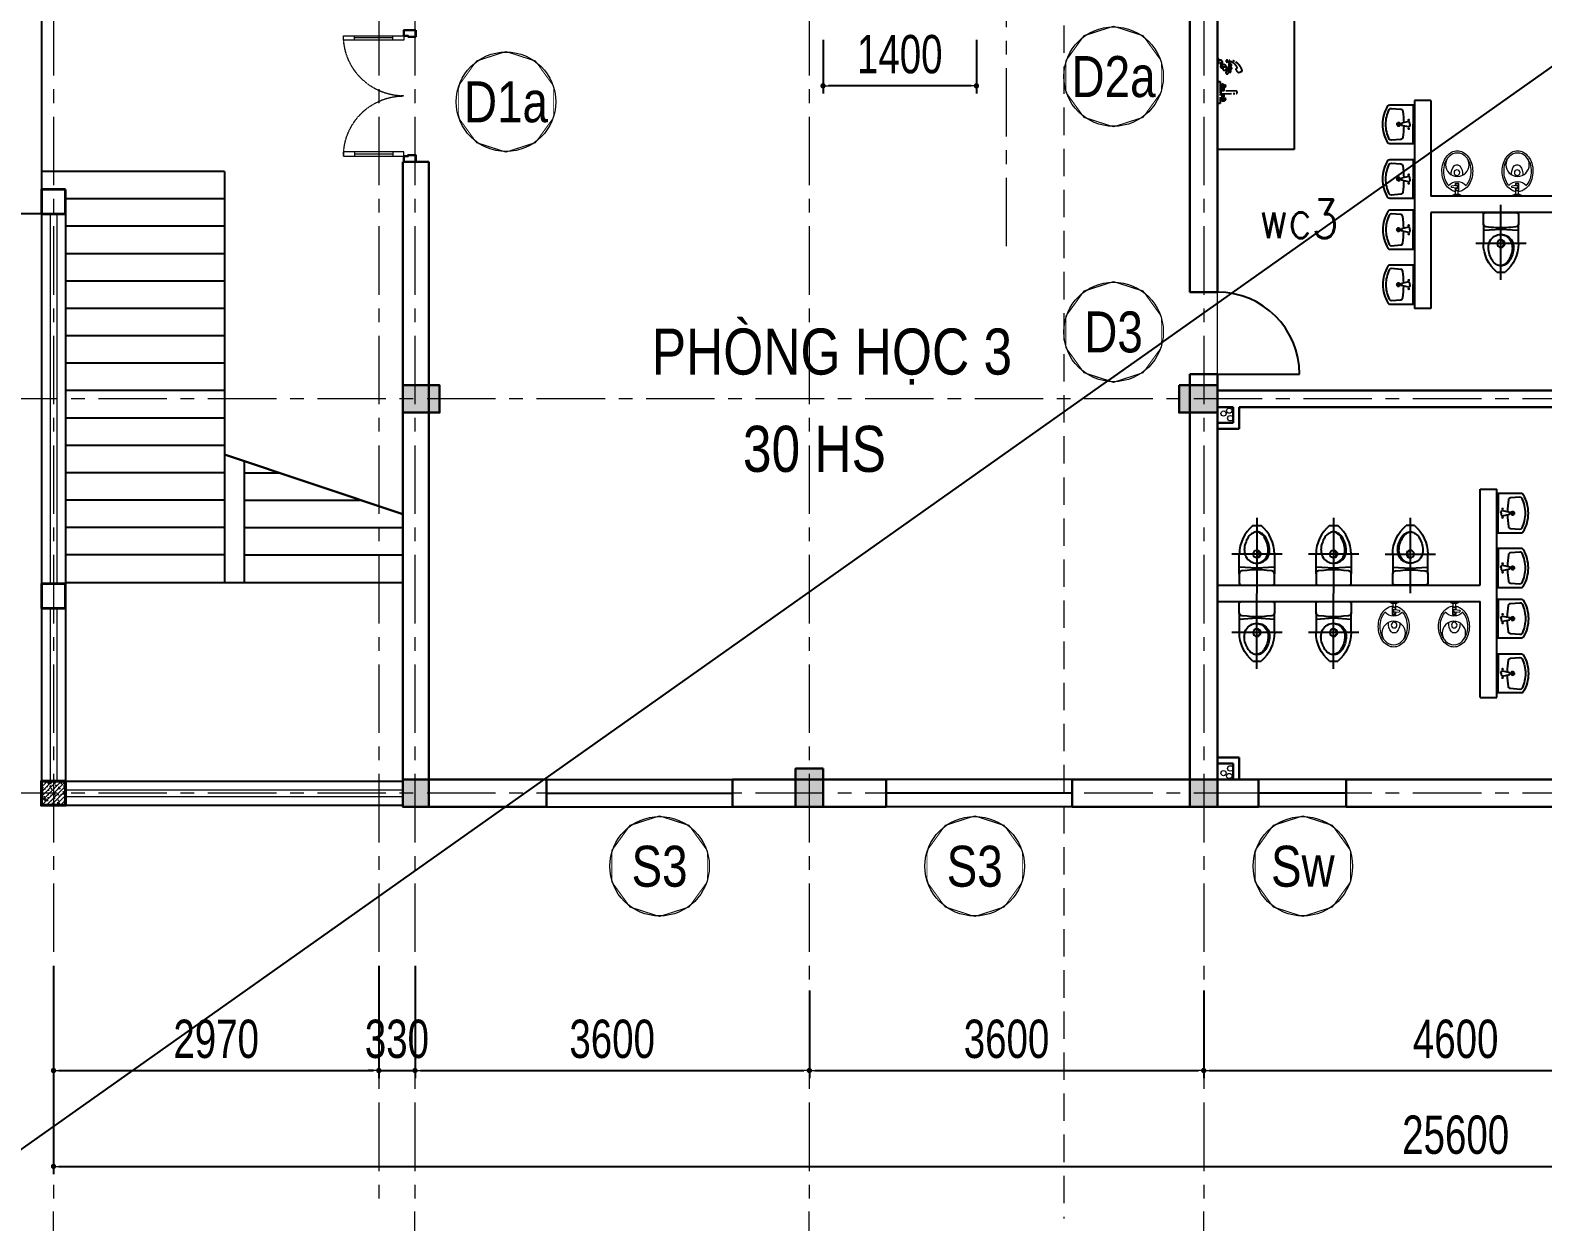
# Model space of a CAD drawing. Header units: millimetres. Extents: x -519517 to -431282, y -372679 to 113618.
# Drawn here: x -476843 to -463036, y 25979 to 36855 of the extents above; entities that cross this region are included whole.
import ezdxf
from ezdxf.enums import TextEntityAlignment as Align

# ---------------------------------------------------------------- set-up
doc = ezdxf.new("R2010")
doc.units = ezdxf.units.MM
doc.header["$LTSCALE"] = 5
for name, pattern in [('CENTER2', [28.575, 19.05, -3.175, 3.175, -3.175]), ('CENTERX2', [4, 2.5, -0.5, 0.5, -0.5]), ('DASHDOT', [1, 0.5, -0.25, 0, -0.25]), ('HIDDEN', [0.375, 0.25, -0.125]), ('HIDDEN2', [0.1875, 0.125, -0.0625])]:
    doc.linetypes.add(name, pattern=pattern)
doc.layers.get('0').update_dxf_attribs({"linetype": 'CENTER2'})
for name, color, linetype, lineweight in [('03', 252, 'Continuous', 30), ('BICO-4-NET CAT KT', 4, 'Continuous', 35), ('BICO-9-NÉT CỬA', 9, 'Continuous', 25), ('cat2', 22, 'Continuous', 30), ('LC Dim', 8, 'Continuous', 18), ('LC Hatch', 252, 'Continuous', 9), ('LC ISO', 153, 'Continuous', 13), ('LC MANH DUT', 35, 'HIDDEN', 5), ('LC Net dam 1', 30, 'Continuous', 30), ('LC Net dam2', 6, 'Continuous', 40), ('LC Net manh', 9, 'Continuous', 5), ('LC Net thay', 7, 'Continuous', 25), ('LC Net truc', 79, 'DASHDOT', 13), ('LC Text1', 3, 'Continuous', 20), ('LC Text2', 7, 'Continuous', 25), ('manh1', 67, 'Continuous', 13), ('NOITHAT', 125, 'Continuous', 13)]:
    doc.layers.add(name, color=color, linetype=linetype, lineweight=lineweight)
for name, color, linetype in [('1-KYHIEU', 1, 'Continuous'), ('1-NETMANH', 250, 'Continuous'), ('TEXT', 42, 'Continuous')]:
    doc.layers.add(name, color=color, linetype=linetype)
doc.layers.add('KCS_Plotter', color=11, linetype='Continuous', plot=False)
doc.styles.add('General text 2', font='arial.ttf')
doc.styles.add('HOATBIF', font='hoatbif.shx', dxfattribs={"width": 0.75})
doc.styles.add('LC 3', font='vnsimli.shx', dxfattribs={"width": 0.75})
doc.styles.add('T2', font='VHARIAL.TTF', dxfattribs={"width": 0.8})
doc.dimstyles.new('Copy of 1-110', dxfattribs={"dimscale": 110, "dimtxt": 2.5, "dimasz": 0.35, "dimexe": 0.5, "dimexo": 0, "dimgap": 0.8, "dimtad": 1, "dimdec": 0, "dimzin": 0, "dimdsep": 46, "dimtxsty": 'HOATBIF', "dimblk1": 'DOT', "dimblk2": 'DOT', "dimsah": 1, "dimcen": -1, "dimdle": 1, "dimclrd": 256, "dimclre": 256, "dimclrt": 4, "dimadec": 3, "dimazin": 2, "dimtfac": 0.333333, "dimtdec": 0, "dimtix": 1, "dimtmove": 2, "dimatfit": 3, "dimldrblk": 'DOT', "dimfxl": 1, "dimtvp": 0.833333, "dimtolj": 1, "dimtzin": 0, "dimarcsym": 0})

# ---------------------------------------------------------------- blocks, each defined once
blk = doc.blocks.new('A$C442A5462')
for p, q in [((265, 143, -500), (283, 143, -500)), ((265, 114, -500), (265, 143, -500)), ((270, 114, -500), (270, 143, -500)), ((283, 133, -500), (287, 172, -500)), ((298, 172, -500), (287, 172, -500)), ((304, 133, -500), (298, 172, -500)), ((304, 143, -500), (324, 143, -500)), ((320, 143, -500), (320, 114, -500)), ((324, 143, -500), (324, 114, -500)), ((355, 139, -500), (324, 139, -500)), ((355, 108, -500), (355, 150, -500)), ((367, 162, -500), (369, 162, -500)), ((324, 114, -500), (265, 114, -500)), ((355, 117, -500), (324, 117, -500)), ((369, 96, -500), (367, 96, -500))]:
    blk.add_line(p, q)
at = {"elevation": -500}
for points in [[(332, 139, 0.088181), (321, 171, 0.106057), (284, 213, 0.085827), (232, 240, 0.075509), (167, 250, 0.075509), (101, 240, 0.085827), (49, 213, 0.106057), (12, 171, 0.126726), (0, 125, 0.126726), (12, 79, 0.106057), (49, 37, 0.085827), (101, 10, 0.075509), (167, 0, 0.075509)], [(282, 196, 0.017476), (275, 201, 0.085827), (228, 226, 0.075509), (167, 235, 0.075509), (105, 226, 0.072574), (65, 206, 0.039619)], [(65, 44, 0.072574), (105, 24, 0.075509), (167, 15, 0.075509)], [(167, 0, 0.075509), (232, 10, 0.085827), (284, 37, 0.106057), (321, 79, 0.106073), (333, 117, 0.126726)], [(167, 15, 0.075509), (228, 24, 0.085827), (275, 49, 0.017476), (282, 54, 0.126726)]]:
    blk.add_lwpolyline(points, format="xyb", dxfattribs=at)
for centre, radius in [((114, 125, -500), 95.1), ((178, 128, -500), 23.1)]:
    blk.add_circle(centre, radius)
for centre, radius, start, end in [((141, 131, -500), 26.6, 129.8111, 184.9288), ((141, 126, -500), 26.6, 175.0712, 230.1889), ((189, 73, -500), 102, 86.446, 129.8111), ((345, 125, -500), 95.1, 131.563, 228.437), ((294, 133, -500), 15.2, 136.8143, 43.1857), ((294, 133, -500), 10.6, 180, 0), ((367, 150, -500), 12.2, 90, 180), ((189, 184, -500), 102, 230.1889, 275.818), ((367, 108, -500), 12.2, 180, 270)]:
    blk.add_arc(centre, radius, start, end)
blk = doc.blocks.new('lavabo7')
for p, q in [((-34, 216), (34, 216)), ((0, 182), (0, 250)), ((-265, 20), (0, 20)), ((-36, 80), (-14, 179)), ((-25, 62), (-36, 80)), ((0, 62), (-25, 62)), ((-14, 179), (0, 179)), ((14, 179), (0, 179)), ((0, 62), (25, 62)), ((265, 20), (0, 20)), ((36, 80), (14, 179)), ((25, 62), (36, 80))]:
    blk.add_line(p, q)
blk.add_lwpolyline([(0, 0), (265, 0), (265, 335, 0.2674), (250, 361, 0.128929), (0, 430, 0.128929), (-250, 361, 0.2674), (-265, 335), (-265, 0)], format="xyb", close=True)
for points in [[(1, 390, 0.110412), (-200, 343, 0.310359), (-216, 313), (-206, 187, 0.356533), (-179, 159, 0.015229), (-21, 146)], [(21, 146, 0.015229), (179, 159, 0.356533), (206, 187), (216, 313, 0.310359), (200, 343, 0.110412), (-1, 390, 0.110412)]]:
    blk.add_lwpolyline(points, format="xyb")
at = {"const_width": 18}
for points in [[(-68, 79, -1), (-50, 79, -1)], [(68, 79, 1), (50, 79, 1)]]:
    blk.add_lwpolyline(points, format="xyb", close=True, dxfattribs=at)
for radius in [22.8, 12.8]:
    blk.add_circle((0, 216), radius)
blk = doc.blocks.new('mb-xibet3')
for p, q in [((185, 0), (-185, 0)), ((-210, -25), (-210, -134)), ((-210, -370), (-210, -134)), ((-179, -169), (-118, -176)), ((118, -176), (179, -169)), ((210, -134), (210, -25)), ((210, -134), (210, -370)), ((-210, -215), (0, -200)), ((0, -200), (210, -215)), ((50, -710), (-50, -710))]:
    blk.add_line(p, q)
blk.add_circle((0, -370), 45)
for centre, radius, start, end in [((-185, -25), 25, 90, 180), ((-175, -134), 35, 180, 263.211), ((0, 817), 1000, 263.211, 276.789), ((175, -134), 35, 276.789, 0), ((185, -25), 25, 0, 90), ((0, -410), 150, 357.1299, 182.8701), ((15, -410), 150, 92.8613, 182.8701), ((10, -370), 45, 96.3794, 263.6206), ((240, -366), 450, 180.5512, 229.851), ((194, -405), 345, 182.0821, 195.8931), ((99, -432), 245, 195.8931, 214.5044), ((209, -405), 345, 182.0821, 195.8931), ((114, -432), 245, 195.8931, 214.5044), ((-240, -366), 450, 310.149, 359.4488), ((-99, -432), 245, 325.4956, 344.1069), ((-194, -405), 345, 344.1069, 357.9179), ((38, -474), 172, 214.5044, 238.9274), ((53, -474), 172, 214.5044, 238.9274), ((0, -537), 97.7, 238.9274, 270), ((15, -537), 97.7, 238.9274, 265.5985), ((0, -537), 97.7, 270, 301.0726), ((-38, -474), 172, 301.0726, 325.4956)]:
    blk.add_arc(centre, radius, start, end)
at = {"layer": '1-NETMANH'}
for p, q in [((0, -802), (0, 95)), ((-300, -370), (300, -370))]:
    blk.add_line(p, q, dxfattribs=at)
blk = doc.blocks.new('Vt03')
at = {"color": 0}
for p, q in [((125, 280), (129, 294)), ((182, 227), (168, 215)), ((221, 192), (198, 180)), ((33, 60), (73, 60)), ((172, 12), (33, 16)), ((33, 16), (33, -11)), ((45, 16), (45, 42)), ((53, 80), (53, 40)), ((61, 15), (61, 42)), ((33, -11), (172, -7)), ((33, -60), (73, -60)), ((45, -42), (45, -11)), ((53, -40), (53, -80)), ((61, -42), (61, -10))]:
    blk.add_line(p, q, dxfattribs=at)
for points in [[(7, 309), (7, 268), (14, 268), (14, 309)], [(0, -100), (0, 100), (26, 100), (26, -100)], [(26, 13), (26, -7), (33, -7), (33, 13)]]:
    blk.add_lwpolyline(points, close=True, dxfattribs=at)
blk.add_lwpolyline([(12, 289, -1.296082), (34, 259, -1.917127), (36, 270, -0.167053), (49, 238, -1.448302), (30, 244, -0.673139), (85, 228, -0.486099), (61, 204, -1.074451), (67, 232, -0.361514), (101, 182, -1.428906), (80, 192, -0.287584), (119, 201, -1.502211), (109, 190, -0.316107), (116, 228, -1.315856), (125, 213, -0.643473), (103, 240, -0.070392), (116, 258, -0.515207), (128, 256, -1.801469), (107, 258, 0.730196), (91, 279, -2.626927), (97, 289, 0.91518), (113, 291, 0.978175), (109, 291, 0.823089), (127, 287, -1.030732)], format="xyb", dxfattribs=at)
for centre, radius in [((53, 60), 20), ((53, 60), 12), ((53, -60), 20), ((53, -60), 12)]:
    blk.add_circle(centre, radius, dxfattribs=at)
for centre, radius, start, end in [((98, 194), 89.8, 21.3285, 72.4278), ((101, 167), 130, 16.3177, 77.8898), ((220, 229), 54.3, 194.4065, 245.2427), ((216, 201), 10.4, 297.0942, 16.3177), ((172, 2), 9.94, 270, 90)]:
    blk.add_arc(centre, radius, start, end, dxfattribs=at)
blk = doc.blocks.new('DOT')
at = {"color": 0, "linetype": 'ByBlock'}
blk.add_line((-0.5, 0), (-1, 0), dxfattribs=at)
at = {"color": 0, "linetype": 'ByBlock', "const_width": 0.5}
blk.add_lwpolyline([(-0.25, 0, 1), (0.25, 0, 1)], format="xyb", close=True, dxfattribs=at)
blk = doc.blocks.new('*D138')
at = {"layer": 'Defpoints', "color": 0, "transparency": 16777216}
for p in [(-476631, 28314), (-473661, 28314), (-473661, 27359)]:
    blk.add_point(p, dxfattribs=at)
at = {"layer": 'LC Dim', "lineweight": -2, "transparency": 16777216}
for p, q in [((-476631, 28314), (-476631, 27289)), ((-473661, 28314), (-473661, 27289)), ((-476582, 27359), (-473710, 27359))]:
    blk.add_line(p, q, dxfattribs=at)
at = {"layer": 'LC Dim', "lineweight": -2, "transparency": 16777216, "xscale": 49, "yscale": 49, "zscale": 49, "rotation": 180}
blk.add_blockref('DOT', (-476631, 27359), dxfattribs=at)
at = {"layer": 'LC Dim', "lineweight": -2, "transparency": 16777216, "xscale": 49, "yscale": 49, "zscale": 49}
blk.add_blockref('DOT', (-473661, 27359), dxfattribs=at)
at = {"layer": 'LC Dim', "color": 4, "transparency": 16777216, "insert": (-475146, 27646), "char_height": 350, "attachment_point": 5, "style": 'HOATBIF'}
blk.add_mtext('\\A1;2970', dxfattribs=at)
blk = doc.blocks.new('_Dot')
at = {"color": 0, "linetype": 'ByBlock', "lineweight": -2}
blk.add_line((-0.5, 0), (-1, 0), dxfattribs=at)
at = {"color": 0, "linetype": 'ByBlock', "const_width": 0.5}
blk.add_lwpolyline([(-0.25, 0, 1), (0.25, 0, 1)], format="xyb", close=True, dxfattribs=at)
blk = doc.blocks.new('*D139')
at = {"layer": 'Defpoints', "color": 0, "transparency": 16777216}
for p in [(-473331, 28314), (-469731, 28090), (-469731, 27359)]:
    blk.add_point(p, dxfattribs=at)
at = {"layer": 'LC Dim', "lineweight": -2, "transparency": 16777216}
for p, q in [((-473331, 28314), (-473331, 27289)), ((-469731, 28090), (-469731, 27289)), ((-473282, 27359), (-469780, 27359))]:
    blk.add_line(p, q, dxfattribs=at)
at = {"layer": 'LC Dim', "lineweight": -2, "transparency": 16777216, "xscale": 49, "yscale": 49, "zscale": 49, "rotation": 180}
blk.add_blockref('DOT', (-473331, 27359), dxfattribs=at)
at = {"layer": 'LC Dim', "lineweight": -2, "transparency": 16777216, "xscale": 49, "yscale": 49, "zscale": 49}
blk.add_blockref('DOT', (-469731, 27359), dxfattribs=at)
at = {"layer": 'LC Dim', "color": 4, "transparency": 16777216, "insert": (-471531, 27646), "char_height": 350, "attachment_point": 5, "style": 'HOATBIF'}
blk.add_mtext('\\A1;3600', dxfattribs=at)
blk = doc.blocks.new('*D140')
at = {"layer": 'Defpoints', "color": 0, "transparency": 16777216}
for p in [(-469731, 28090), (-466131, 28090), (-466131, 27359)]:
    blk.add_point(p, dxfattribs=at)
at = {"layer": 'LC Dim', "lineweight": -2, "transparency": 16777216}
for p, q in [((-469731, 28090), (-469731, 27289)), ((-466131, 28090), (-466131, 27289)), ((-469682, 27359), (-466180, 27359))]:
    blk.add_line(p, q, dxfattribs=at)
at = {"layer": 'LC Dim', "lineweight": -2, "transparency": 16777216, "xscale": 49, "yscale": 49, "zscale": 49, "rotation": 180}
blk.add_blockref('DOT', (-469731, 27359), dxfattribs=at)
at = {"layer": 'LC Dim', "lineweight": -2, "transparency": 16777216, "xscale": 49, "yscale": 49, "zscale": 49}
blk.add_blockref('DOT', (-466131, 27359), dxfattribs=at)
at = {"layer": 'LC Dim', "color": 4, "transparency": 16777216, "insert": (-467931, 27646), "char_height": 350, "attachment_point": 5, "style": 'HOATBIF'}
blk.add_mtext('\\A1;3600', dxfattribs=at)
blk = doc.blocks.new('*D141')
at = {"layer": 'Defpoints', "color": 0, "transparency": 16777216}
for p in [(-466131, 28090), (-461531, 28090), (-461531, 27359)]:
    blk.add_point(p, dxfattribs=at)
at = {"layer": 'LC Dim', "lineweight": -2, "transparency": 16777216}
for p, q in [((-466131, 28090), (-466131, 27289)), ((-461531, 28090), (-461531, 27289)), ((-466082, 27359), (-461580, 27359))]:
    blk.add_line(p, q, dxfattribs=at)
at = {"layer": 'LC Dim', "lineweight": -2, "transparency": 16777216, "xscale": 49, "yscale": 49, "zscale": 49, "rotation": 180}
blk.add_blockref('DOT', (-466131, 27359), dxfattribs=at)
at = {"layer": 'LC Dim', "lineweight": -2, "transparency": 16777216, "xscale": 49, "yscale": 49, "zscale": 49}
blk.add_blockref('DOT', (-461531, 27359), dxfattribs=at)
at = {"layer": 'LC Dim', "color": 4, "transparency": 16777216, "insert": (-463831, 27646), "char_height": 350, "attachment_point": 5, "style": 'HOATBIF'}
blk.add_mtext('\\A1;4600', dxfattribs=at)
blk = doc.blocks.new('*D145')
at = {"layer": 'Defpoints', "color": 0, "transparency": 16777216}
for p in [(-476631, 28090), (-451031, 28090), (-451031, 26484)]:
    blk.add_point(p, dxfattribs=at)
at = {"layer": 'LC Dim', "lineweight": -2, "transparency": 16777216}
for p, q in [((-476631, 28090), (-476631, 26414)), ((-451031, 28090), (-451031, 26414)), ((-476582, 26484), (-451080, 26484))]:
    blk.add_line(p, q, dxfattribs=at)
at = {"layer": 'LC Dim', "lineweight": -2, "transparency": 16777216, "xscale": 49, "yscale": 49, "zscale": 49, "rotation": 180}
blk.add_blockref('DOT', (-476631, 26484), dxfattribs=at)
at = {"layer": 'LC Dim', "lineweight": -2, "transparency": 16777216, "xscale": 49, "yscale": 49, "zscale": 49}
blk.add_blockref('DOT', (-451031, 26484), dxfattribs=at)
at = {"layer": 'LC Dim', "color": 4, "transparency": 16777216, "insert": (-463831, 26771), "char_height": 350, "attachment_point": 5, "style": 'HOATBIF'}
blk.add_mtext('\\A1;25600', dxfattribs=at)
blk = doc.blocks.new('*D149')
at = {"layer": 'Defpoints', "color": 0, "transparency": 16777216}
for p in [(-469606, 36768), (-468206, 36768), (-469606, 36348)]:
    blk.add_point(p, dxfattribs=at)
at = {"layer": 'LC Dim', "lineweight": -2, "transparency": 16777216}
for p, q in [((-469606, 36768), (-469606, 36278)), ((-468206, 36768), (-468206, 36278)), ((-468255, 36348), (-469557, 36348))]:
    blk.add_line(p, q, dxfattribs=at)
at = {"layer": 'LC Dim', "lineweight": -2, "transparency": 16777216, "xscale": 49, "yscale": 49, "zscale": 49, "rotation": 180}
blk.add_blockref('DOT', (-469606, 36348), dxfattribs=at)
at = {"layer": 'LC Dim', "lineweight": -2, "transparency": 16777216, "xscale": 49, "yscale": 49, "zscale": 49}
blk.add_blockref('DOT', (-468206, 36348), dxfattribs=at)
at = {"layer": 'LC Dim', "color": 4, "transparency": 16777216, "insert": (-468906, 36635), "char_height": 350, "attachment_point": 5, "style": 'HOATBIF'}
blk.add_mtext('\\A1;1400', dxfattribs=at)
blk = doc.blocks.new('TTRUC')
at = {"layer": 'LC ISO'}
for p, q in [((0, 6.95), (0, 10.13)), ((-6.95, 0), (-10.13, 0)), ((6.95, 0), (10.13, 0)), ((0, -6.95), (0, -10.13))]:
    blk.add_line(p, q, dxfattribs=at)
at = {"layer": 'LC Net manh'}
blk.add_circle((0, 0), 6.95, dxfattribs=at)
blk = doc.blocks.new('*U110')
at = {"layer": 'Defpoints'}
blk.add_lwpolyline([(0, 4.25), (-2.5, 3.44), (-4.04, 1.31), (-4.04, -1.31), (-2.5, -3.44), (0, -4.25), (2.5, -3.44), (4.04, -1.31), (4.04, 1.31), (2.5, 3.44)], close=True, dxfattribs=at)
at = {"layer": 'LC Text1', "style": 'General text 2', "width": 0.8, "flags": 8}
blk.add_attdef('SYMBOL', text='', height=3.5, dxfattribs=at).set_placement((0, 0), align=Align.MIDDLE_CENTER)
blk.add_wipeout([(0, 4.25), (-2.5, 3.44), (-4.04, 1.31), (-4.04, -1.31), (-2.5, -3.44), (0, -4.25), (2.5, -3.44), (4.04, -1.31), (4.04, 1.31), (2.5, 3.44)]).dxf.layer = 'LC Net manh'
at = {"layer": 'LC ISO'}
blk.add_circle((0, 0), 4.25, dxfattribs=at)
blk = doc.blocks.new('*D170')
at = {"layer": 'Defpoints', "color": 0, "transparency": 16777216}
for p in [(-473661, 28314), (-473331, 28314), (-473331, 27359)]:
    blk.add_point(p, dxfattribs=at)
at = {"layer": 'LC Dim', "lineweight": -2, "transparency": 16777216}
for p, q in [((-473661, 28314), (-473661, 27289)), ((-473331, 28314), (-473331, 27289)), ((-473710, 27359), (-473759, 27359)), ((-473661, 27359), (-473331, 27359)), ((-473282, 27359), (-473233, 27359))]:
    blk.add_line(p, q, dxfattribs=at)
at = {"layer": 'LC Dim', "lineweight": -2, "transparency": 16777216, "xscale": 49, "yscale": 49, "zscale": 49}
blk.add_blockref('DOT', (-473661, 27359), dxfattribs=at)
at = {"layer": 'LC Dim', "lineweight": -2, "transparency": 16777216, "xscale": 49, "yscale": 49, "zscale": 49, "rotation": 180}
blk.add_blockref('DOT', (-473331, 27359), dxfattribs=at)
at = {"layer": 'LC Dim', "color": 4, "transparency": 16777216, "insert": (-473496, 27646), "char_height": 350, "attachment_point": 5, "style": 'HOATBIF'}
blk.add_mtext('\\A1;330', dxfattribs=at)
blk = doc.blocks.new('*U159')
for p, q in [((-450, -90), (-450, -50)), ((-100, -70), (-450, -70)), ((-100, -90), (-100, -50)), ((-450, -1110), (-450, -1150)), ((-100, -1130), (-450, -1130)), ((-100, -1110), (-100, -1150))]:
    blk.add_line(p, q)
for points in [[(0, -50), (0, -90), (-550, -90), (-550, -50)], [(0, -1150), (0, -1110), (-550, -1110), (-550, -1150)]]:
    blk.add_lwpolyline(points, close=True)
at = {"linetype": 'HIDDEN2'}
for centre, start, end in [((0, -50), 180, 270), ((0, -1150), 90, 180)]:
    blk.add_arc(centre, 550, start, end, dxfattribs=at)
at = {"layer": '03'}
for points in [[(110, 0), (110, -60), (40, -60), (40, -50), (0, -50), (0, 0)], [(110, -1200), (110, -1140), (40, -1140), (40, -1150), (0, -1150), (0, -1200)]]:
    blk.add_lwpolyline(points, close=True, dxfattribs=at)

msp = doc.modelspace()

# ---------------------------------------------------------------- hatches: boundary and pattern name
at = {"layer": 'LC Hatch'}
for points in [[(-473441.3, 33615.4), (-473441.3, 33365.4), (-473106.3, 33365.4), (-473106.3, 33615.4)], [(-466356.3, 33615.4), (-466356.3, 33365.4), (-466006.3, 33365.4), (-466006.3, 33615.4)], [(-469606.3, 30115.4), (-469856.3, 30115.4), (-469856.3, 29765.4), (-469606.3, 29765.4)], [(-473206.3, 29765.4), (-473441.3, 29765.4), (-473441.3, 30015.4), (-473206.3, 30015.4)], [(-466006.3, 29765.4), (-466256.3, 29765.4), (-466256.3, 30015.4), (-466006.3, 30015.4)]]:
    msp.add_hatch(color=256, dxfattribs=at).paths.add_polyline_path(points)
h = msp.add_hatch(dxfattribs=at)
h.set_pattern_fill('BETONG', color=256, scale=20, pattern_type=2)
h.set_pattern_definition([(0, (-25600, -10550), (0, 103.923048), [2.5, -57.5]), (0, (-25600, -10545.67), (0, 103.923048), [2.5, -57.5]), (120, (-25600, -10550), (-90, -51.961524), [2.5, -57.5]), (120, (-25596.25, -10547.83), (-90, -51.961524), [2.5, -57.5]), (0, (-25570, -10498.04), (0, 103.923048), [2.5, -57.5]), (0, (-25570, -10493.71), (0, 103.923048), [2.5, -57.5]), (120, (-25570, -10498.04), (-90, -51.961524), [2.5, -57.5]), (120, (-25566.25, -10495.87), (-90, -51.961524), [2.5, -57.5]), (60, (-25597.5, -10550), (-90, 51.961524), [2.5, -57.5]), (60, (-25601.25, -10547.83), (-90, 51.961524), [2.5, -57.5]), (60, (-25567.5, -10601.96), (-90, 51.961524), [2.5, -57.5]), (60, (-25571.25, -10599.8), (-90, 51.961524), [2.5, -57.5]), (45, (-25600, -10550), (-21.2132034, 21.2132034), []), (50, (-25600, -10550), (143.452037, -12.550427), [15, -165]), (355, (-25600, -10550), (-27.750267, 150.438427), [12, -132]), (100.4514, (-25588.05, -10551.05), (115.701876, 137.88791), [12.74804, -140.228422]), (46.1842, (-25600, -10510), (213.44821, -33.1038), [22.5, -247.5]), (96.6356, (-25582.21, -10512.76), (186.93254, 194.82357), [19.12206, -210.3426]), (351.1842, (-25600, -10510), (186.93239, 194.82372), [18, -198]), (21, (-25580, -10520), (119.38141, -80.523778), [15, -165]), (326, (-25580, -10520), (48.663066, 145.03001), [12, -132]), (71.4514, (-25570.05, -10526.71), (168.044526, 64.5061), [12.74804, -140.228422]), (37.5, (-25600, -10550), (2.431971, 66.578771), [0, -130.4, 0, -134, 0, -132.5]), (7.5, (-25600, -10550), (52.613907, 78.882342), [0, -76.4, 0, -127.4, 0, -50.5]), (327.5, (-25644.6, -10550), (106.764487, -4.5109743), [0, -50, 0, -156, 0, -207]), (317.5, (-25664.6, -10550), (116.637234, 20.020996), [0, -65, 0, -103.6, 0, -147])])
h.paths.add_polyline_path([(-476521.3, 30000.4), (-476741.3, 30000.4), (-476741.3, 29780.4), (-476521.3, 29780.4)])

# ---------------------------------------------------------------- linework, layer by layer
at = {"layer": '1-KYHIEU'}
msp.add_line((-466006.3, 33715.4), (-465256.3, 33715.4), dxfattribs=at)
at = {"layer": 'BICO-4-NET CAT KT'}
for points in [[(-476521.3, 35400.4), (-476741.3, 35400.4), (-476741.3, 35180.4), (-476521.3, 35180.4)], [(-476521.3, 31800.4), (-476741.3, 31800.4), (-476741.3, 31580.4), (-476521.3, 31580.4)]]:
    msp.add_lwpolyline(points, close=True, dxfattribs=at)
at = {"layer": 'BICO-9-NÉT CỬA'}
for p, q in [((-472131.3, 30015.4), (-470431.3, 30015.4)), ((-467331.3, 30015.4), (-469031.3, 30015.4)), ((-464831.3, 30015.4), (-465631.3, 30015.4)), ((-472131.3, 29890.4), (-470431.3, 29890.4)), ((-467331.3, 29890.4), (-469031.3, 29890.4)), ((-464831.3, 29890.4), (-465631.3, 29890.4)), ((-472131.3, 29765.4), (-470431.3, 29765.4)), ((-467331.3, 29765.4), (-469031.3, 29765.4)), ((-464831.3, 29765.4), (-465631.3, 29765.4))]:
    msp.add_line(p, q, dxfattribs=at)
msp.add_arc((-466006.3, 33715.4), 750, 0, 90, dxfattribs=at)
at = {"layer": 'cat2'}
msp.add_lwpolyline([(-473441.3, 32439.3), (-475071.3, 32981.1)], dxfattribs=at)
at = {"layer": 'LC ISO'}
msp.add_line((-466006.3, 33715.4), (-466006.3, 34465.4), dxfattribs=at)
for centre, radius in [((-465949.8, 33356.5), 24), ((-465897.9, 33383), 24), ((-465888.1, 33313.8), 25), ((-465888.1, 30117), 25), ((-465949.8, 30074.2), 24), ((-465897.9, 30047.7), 24)]:
    msp.add_circle(centre, radius, dxfattribs=at)
at = {"layer": 'LC Net dam 1'}
for p, q in [((-466256.3, 34465.4), (-466256.3, 36965.4)), ((-466006.3, 34465.4), (-466006.3, 36965.4)), ((-473441.3, 29765.4), (-473441.3, 35655.4)), ((-473206.3, 35655.4), (-473441.3, 35655.4)), ((-473206.3, 30015.4), (-473206.3, 35655.4)), ((-466006.3, 34465.4), (-466256.3, 34465.4)), ((-466256.3, 30015.4), (-466256.3, 33715.4)), ((-466006.3, 33715.4), (-466256.3, 33715.4)), ((-466006.3, 30015.4), (-466006.3, 33715.4)), ((-473441.3, 33615.4), (-473441.3, 33365.4)), ((-473441.3, 33615.4), (-473441.3, 33365.4)), ((-466356.3, 33615.4), (-466356.3, 33365.4)), ((-466356.3, 33615.4), (-466356.3, 33365.4)), ((-461966.3, 33565.4), (-466006.3, 33565.4)), ((-466006.3, 33415.4), (-466006.3, 33270.4)), ((-465861.3, 33415.4), (-466006.3, 33415.4)), ((-465861.3, 33415.4), (-465861.3, 33270.4)), ((-465806.3, 33415.4), (-465806.3, 33215.4)), ((-461656.3, 33415.4), (-465806.3, 33415.4)), ((-465861.3, 33270.4), (-466006.3, 33270.4)), ((-465806.3, 33215.4), (-466006.3, 33215.4)), ((-469606.3, 30115.4), (-469856.3, 30115.4)), ((-469606.3, 30115.4), (-469856.3, 30115.4)), ((-465806.3, 30215.4), (-466006.3, 30215.4)), ((-466006.3, 30160.4), (-466006.3, 30015.4)), ((-465861.3, 30160.4), (-466006.3, 30160.4)), ((-465861.3, 30015.4), (-465861.3, 30160.4)), ((-465806.3, 30015.4), (-465806.3, 30215.4)), ((-472131.3, 30015.4), (-473206.3, 30015.4)), ((-472131.3, 30015.4), (-472131.3, 29765.4)), ((-469031.3, 30015.4), (-470431.3, 30015.4)), ((-470431.3, 30015.4), (-470431.3, 29765.4)), ((-469031.3, 30015.4), (-469031.3, 29765.4)), ((-466256.3, 30015.4), (-467331.3, 30015.4)), ((-467331.3, 30015.4), (-467331.3, 29765.4)), ((-465631.3, 30015.4), (-466006.3, 30015.4)), ((-466006.3, 30015.4), (-465861.3, 30015.4)), ((-465631.3, 30015.4), (-465631.3, 29765.4)), ((-462831.3, 30015.4), (-464831.3, 30015.4)), ((-464831.3, 30015.4), (-464831.3, 29765.4)), ((-472131.3, 29765.4), (-473441.3, 29765.4)), ((-473206.3, 29765.4), (-473441.3, 29765.4)), ((-473206.3, 29765.4), (-473441.3, 29765.4)), ((-469031.3, 29765.4), (-470431.3, 29765.4)), ((-465631.3, 29765.4), (-467331.3, 29765.4)), ((-466006.3, 29765.4), (-466256.3, 29765.4)), ((-466006.3, 29765.4), (-466256.3, 29765.4)), ((-462831.3, 29765.4), (-464831.3, 29765.4))]:
    msp.add_line(p, q, dxfattribs=at)
for points in [[(-473441.3, 33615.4), (-473441.3, 33365.4), (-473106.3, 33365.4), (-473106.3, 33615.4)], [(-466356.3, 33615.4), (-466356.3, 33365.4), (-466006.3, 33365.4), (-466006.3, 33615.4)], [(-469606.3, 30115.4), (-469856.3, 30115.4), (-469856.3, 29765.4), (-469606.3, 29765.4)], [(-473206.3, 29765.4), (-473441.3, 29765.4), (-473441.3, 30015.4), (-473206.3, 30015.4)], [(-466006.3, 29765.4), (-466256.3, 29765.4), (-466256.3, 30015.4), (-466006.3, 30015.4)]]:
    msp.add_lwpolyline(points, close=True, dxfattribs=at)
at = {"layer": 'LC Net dam2'}
msp.add_lwpolyline([(-476521.3, 30000.4), (-476741.3, 30000.4), (-476741.3, 29780.4), (-476521.3, 29780.4)], close=True, dxfattribs=at)
at = {"layer": 'LC Net thay'}
for p, q in [((-476741.3, 52550.4), (-476741.3, 29780.4)), ((-465306.3, 36965.4), (-465306.3, 35765.4)), ((-464206.3, 36215.4), (-464206.3, 34315.4)), ((-464056.3, 36215.4), (-464206.3, 36215.4)), ((-464056.3, 36215.4), (-464056.3, 35340.4)), ((-465306.3, 35765.4), (-466006.3, 35765.4)), ((-475071.3, 35565.4), (-476741.3, 35565.4)), ((-475071.3, 35565.4), (-475071.3, 31815.4)), ((-476521.3, 35315.4), (-476521.3, 30000.4)), ((-475071.3, 35315.4), (-476521.3, 35315.4)), ((-461656.3, 35340.4), (-464056.3, 35340.4)), ((-476741.3, 35180.4), (-477041.3, 35180.4)), ((-464056.3, 35190.4), (-464056.3, 34315.4)), ((-461656.3, 35190.4), (-464056.3, 35190.4)), ((-475071.3, 35065.4), (-476521.3, 35065.4)), ((-475071.3, 34815.4), (-476521.3, 34815.4)), ((-475071.3, 34565.4), (-476521.3, 34565.4)), ((-475071.3, 34315.4), (-476521.3, 34315.4)), ((-464056.3, 34315.4), (-464206.3, 34315.4)), ((-475071.3, 34065.4), (-476521.3, 34065.4)), ((-475071.3, 33815.4), (-476521.3, 33815.4)), ((-475071.3, 33565.4), (-476521.3, 33565.4)), ((-475071.3, 33315.4), (-476521.3, 33315.4)), ((-475071.3, 33065.4), (-476521.3, 33065.4)), ((-474891.3, 32921.3), (-474891.3, 31815.4)), ((-475071.3, 32815.4), (-476521.3, 32815.4)), ((-474891.3, 32815.4), (-474572.7, 32815.4)), ((-463606.3, 31790.4), (-463606.3, 32665.4)), ((-463606.3, 32665.4), (-463456.3, 32665.4)), ((-463456.3, 30765.4), (-463456.3, 32665.4)), ((-475071.3, 32565.4), (-476521.3, 32565.4)), ((-474891.3, 32565.4), (-473820.5, 32565.4)), ((-475071.3, 32315.4), (-476521.3, 32315.4)), ((-474891.3, 32315.4), (-473441.3, 32315.4)), ((-475071.3, 32065.4), (-476521.3, 32065.4)), ((-474891.3, 32065.4), (-473441.3, 32065.4)), ((-476521.3, 31815.4), (-475071.3, 31815.4)), ((-475071.3, 31815.4), (-474891.3, 31815.4)), ((-474891.3, 31815.4), (-473441.3, 31815.4)), ((-466006.3, 31790.4), (-463606.3, 31790.4)), ((-466006.3, 31640.4), (-463606.3, 31640.4)), ((-463606.3, 30765.4), (-463606.3, 31640.4)), ((-463606.3, 30765.4), (-463456.3, 30765.4)), ((-476521.3, 30000.4), (-473441.3, 30000.4)), ((-476741.3, 29780.4), (-473441.3, 29780.4))]:
    msp.add_line(p, q, dxfattribs=at)
at = {"layer": 'LC Net truc', "linetype": 'CENTERX2', "ltscale": 50}
for p, q in [((-476631.3, 56066.2), (-476631.3, 26071.9)), ((-473661.3, 56066.2), (-473661.3, 26071.9)), ((-473331.3, 56066.2), (-473331.3, 26071.9)), ((-469731.3, 56066.2), (-469731.3, 26071.9)), ((-466131.3, 56066.2), (-466131.3, 26071.9)), ((-467931.3, 34884.2), (-467931.3, 47881.9)), ((-446596.3, 33490.4), (-480157.4, 33490.4)), ((-446596.3, 33490.4), (-480157.4, 33490.4)), ((-446596.3, 29890.4), (-480157.4, 29890.4))]:
    msp.add_line(p, q, dxfattribs=at)
at = {"layer": 'manh1'}
for p, q in [((-476661.3, 35180.4), (-476661.3, 31800.4)), ((-476601.3, 35180.4), (-476601.3, 31800.4)), ((-476661.3, 31580.4), (-476661.3, 30000.4)), ((-476601.3, 31580.4), (-476601.3, 30000.4)), ((-476521.3, 29920.4), (-473441.3, 29920.4)), ((-476521.3, 29860.4), (-473441.3, 29860.4))]:
    msp.add_line(p, q, dxfattribs=at)

# ---------------------------------------------------------------- block references
msp.add_blockref('Vt03', (-466006.3, 36286.6))
at = {"layer": 'LC ISO', "ltscale": 2, "xscale": -1, "rotation": 180}
msp.add_blockref('*U159', (-473433.8, 35655.4), dxfattribs=at)
at = {"layer": 'LC ISO', "xscale": 70.63098313741592, "yscale": 70.63098313741592, "zscale": 70.63098313741592}
for p in [(-476631.3, 25356.3), (-473331.3, 25356.3), (-469731.3, 25356.3), (-466131.3, 25356.3)]:
    msp.add_blockref('TTRUC', p, dxfattribs=at)
at = {"layer": 'LC Net manh'}
ref = msp.add_blockref('*U110', (-466953.9, 36432.7), dxfattribs=dict(at, xscale=106.853297256924, yscale=106.853297256924, zscale=106.853297256924))
ref.add_attrib('SYMBOL', 'D2a', dxfattribs={"layer": 'LC Text1', "height": 373.99, "style": 'General text 2', "width": 0.8}).set_placement((-466953.9, 36432.7), align=Align.MIDDLE_CENTER)
ref = msp.add_blockref('*U110', (-472500.5, 36202.2), dxfattribs=dict(at, xscale=106.853297256924, yscale=106.853297256924, zscale=106.853297256924))
ref.add_attrib('SYMBOL', 'D1a', dxfattribs={"layer": 'LC Text1', "height": 373.99, "style": 'General text 2', "width": 0.8}).set_placement((-472500.5, 36202.2), align=Align.MIDDLE_CENTER)
ref = msp.add_blockref('*U110', (-466953.9, 34101.5), dxfattribs=dict(at, xscale=106.853297256924, yscale=106.853297256924, zscale=106.853297256924))
ref.add_attrib('SYMBOL', 'D3', dxfattribs={"layer": 'LC Text1', "height": 373.99, "style": 'General text 2', "width": 0.8}).set_placement((-466953.9, 34101.5), align=Align.MIDDLE_CENTER)
ref = msp.add_blockref('*U110', (-471098.5, 29224), dxfattribs=dict(at, xscale=106.853297256924, yscale=106.853297256924, zscale=106.853297256924))
ref.add_attrib('SYMBOL', 'S3', dxfattribs={"layer": 'LC Text1', "height": 373.99, "style": 'General text 2', "width": 0.8}).set_placement((-471098.5, 29224), align=Align.MIDDLE_CENTER)
ref = msp.add_blockref('*U110', (-468221.7, 29224), dxfattribs=dict(at, xscale=106.853297256924, yscale=106.853297256924, zscale=106.853297256924))
ref.add_attrib('SYMBOL', 'S3', dxfattribs={"layer": 'LC Text1', "height": 373.99, "style": 'General text 2', "width": 0.8}).set_placement((-468221.7, 29224), align=Align.MIDDLE_CENTER)
ref = msp.add_blockref('*U110', (-465226.1, 29224), dxfattribs=dict(at, xscale=106.853297256924, yscale=106.853297256924, zscale=106.853297256924))
ref.add_attrib('SYMBOL', 'Sw', dxfattribs={"layer": 'LC Text1', "height": 373.99, "style": 'General text 2', "width": 0.8}).set_placement((-465226.1, 29224), align=Align.MIDDLE_CENTER)
at = {"layer": 'NOITHAT', "xscale": -1.125, "yscale": 1.125, "zscale": 1.125}
for p, rotation in [((-463675.2, 35755.9, 562.5), 90), ((-463125.2, 35755.9, 562.5), 90), ((-464537.4, 31224.8, 562.5), 270), ((-463987.4, 31224.8, 562.5), 270)]:
    msp.add_blockref('A$C442A5462', p, dxfattribs=dict(at, rotation=rotation))
at = {"layer": 'TEXT'}
for name, p, xscale, yscale, zscale, rotation in [('lavabo7', (-464206.3, 35996.8), -0.673200000077486, 0.6731999999901745, 0.6732000000000001, 90), ('lavabo7', (-464206.3, 35496.8), -0.673200000077486, 0.6731999999901745, 0.6732000000000001, 90), ('lavabo7', (-464206.3, 35034), 0.673200000077486, 0.673200000077486, 0.673200000077486, 89.99999999999999), ('lavabo7', (-464206.3, 34534), 0.673200000077486, 0.673200000077486, 0.673200000077486, 89.99999999999999), ('lavabo7', (-463456.3, 32446.8), 0.673200000077486, 0.673200000077486, 0.673200000077486, 270), ('mb-xibet3', (-465645.2, 31790.4), 0.76499999997759, 0.76499999997759, 0.76499999997759, 180), ('mb-xibet3', (-464945.2, 31790.4), 0.76499999997759, 0.76499999997759, 0.76499999997759, 180), ('mb-xibet3', (-464245.2, 31790.4), -0.76499999997759, 0.76499999997759, 0.7650000000000001, 180), ('lavabo7', (-463456.3, 31946.8), 0.673200000077486, 0.673200000077486, 0.673200000077486, 270), ('lavabo7', (-463456.3, 31484), -0.673200000077486, 0.6731999999901745, 0.6732000000000001, 270), ('lavabo7', (-463456.3, 30984), -0.673200000077486, 0.6731999999901745, 0.6732000000000001, 270)]:
    msp.add_blockref(name, p, dxfattribs=dict(at, xscale=xscale, yscale=yscale, zscale=zscale, rotation=rotation))
at = {"layer": 'TEXT', "xscale": -0.76499999997759, "yscale": 0.76499999997759, "zscale": 0.7650000000000001}
for p in [(-463417.3, 35190.4), (-465645.2, 31640.4), (-464945.2, 31640.4)]:
    msp.add_blockref('mb-xibet3', p, dxfattribs=at)

# ---------------------------------------------------------------- texts
at = {"layer": 'LC Text1', "color": 3, "style": 'LC 3', "width": 0.8}
msp.add_text('wc3', height=350.41, dxfattribs=at).set_placement((-465262.8, 34958.6), align=Align.CENTER)
at = {"layer": 'LC Text2', "style": 'T2', "width": 0.8}
for s, height, p in [('phßng häc 3', 420.488, (-469524.9, 33712)), ('30 hs', 420.49, (-469684.8, 32824))]:
    msp.add_text(s, height=height, dxfattribs=at).set_placement(p, align=Align.CENTER)

# ---------------------------------------------------------------- dimensions: what is measured, and where the dimension line sits
at = {"layer": 'LC Dim'}
dim = msp.add_linear_dim(base=(-469606.3, 36348), p1=(-468206.3, 36767.6), p2=(-469606.3, 36767.6), angle=180, dimstyle='Copy of 1-110', override={"dimscale": 140}, dxfattribs=at)
dim.commit()
dim.dimension.update_dxf_attribs({"geometry": '*D149', "text_midpoint": (-468906.3, 36635)})
for base, p1, p2, picture, middle in [((-473661.3, 27359.2), (-476631.3, 28314.4), (-473661.3, 28314.4), '*D138', (-475146.3, 27646.2)), ((-473331.3, 27359.2), (-473661.3, 28314.4), (-473331.3, 28314.4), '*D170', (-473496.3, 27646.2)), ((-469731.3, 27359.2), (-473331.3, 28314.4), (-469731.3, 28089.5), '*D139', (-471531.3, 27646.2)), ((-451031.3, 26484.2), (-476631.3, 28089.5), (-451031.3, 28089.5), '*D145', (-463831.3, 26771.2)), ((-466131.3, 27359.2), (-469731.3, 28089.5), (-466131.3, 28089.5), '*D140', (-467931.3, 27646.2)), ((-461531.3, 27359.2), (-466131.3, 28089.5), (-461531.3, 28089.5), '*D141', (-463831.3, 27646.2))]:
    dim = msp.add_linear_dim(base=base, p1=p1, p2=p2, dimstyle='Copy of 1-110', override={"dimscale": 140}, dxfattribs=at)
    dim.commit()
    dim.dimension.update_dxf_attribs({"geometry": picture, "text_midpoint": middle})

# ---------------------------------------------------------------- next in the draw order: linework, layer by layer
at = {"layer": 'KCS_Plotter'}
msp.add_line((-490081.8, 17336.6), (-431281.8, 58916.6), dxfattribs=at)
at = {"layer": 'LC MANH DUT', "ltscale": 200}
msp.add_lwpolyline([(-467408.3, 57670), (-467408.3, 44605.4), (-464261.6, 44605.4), (-464261.6, 39524), (-467408.3, 39524), (-467408.3, 26009.4)], dxfattribs=at)

doc.saveas('drawing.dxf')
